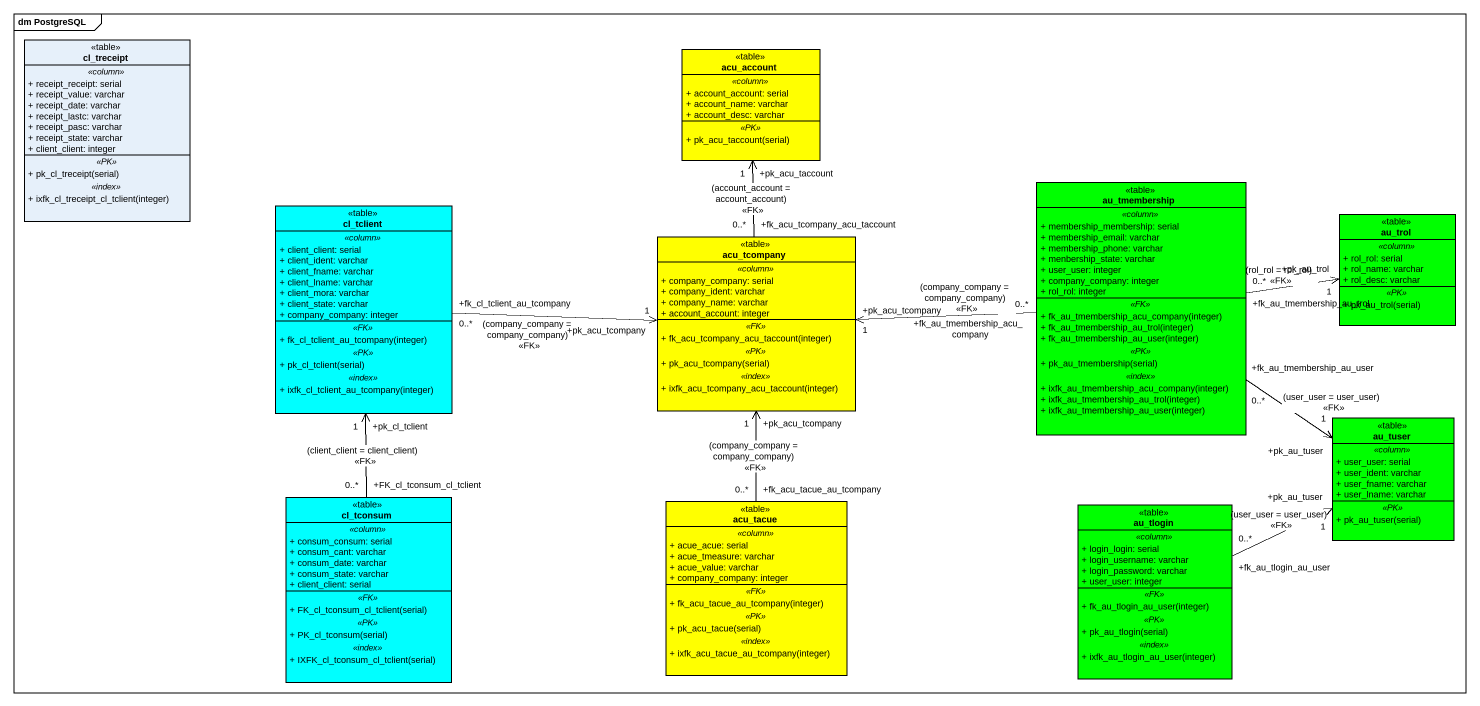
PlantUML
@startuml
mainframe dm PostgreSQL
hide circle
hide empty members
skinparam classAttributeIconSize 0
class cl_treceipt <<table>> {
  .. <<column>> ..
  + receipt_receipt: serial
  + receipt_value: varchar
  + receipt_date: varchar
  + receipt_lastc: varchar
  + receipt_pasc: varchar
  + receipt_state: varchar
  + client_client: integer
  .. <<PK>> ..
  + pk_cl_treceipt(serial)
  .. <<index>> ..
  + ixfk_cl_treceipt_cl_tclient(integer)
}
class acu_account <<table>> #FFFF00 {
  .. <<column>> ..
  + account_account: serial
  + account_name: varchar
  + account_desc: varchar
  .. <<PK>> ..
  + pk_acu_taccount(serial)
}
class cl_tclient <<table>> #00FFFF {
  .. <<column>> ..
  + client_client: serial
  + client_ident: varchar
  + client_fname: varchar
  + client_lname: varchar
  + client_mora: varchar
  + client_state: varchar
  + company_company: integer
  .. <<FK>> ..
  + fk_cl_tclient_au_tcompany(integer)
  .. <<PK>> ..
  + pk_cl_tclient(serial)
  .. <<index>> ..
  + ixfk_cl_tclient_au_tcompany(integer)
}
class au_tmembership <<table>> #00FF00 {
  .. <<column>> ..
  + membership_membership: serial
  + membership_email: varchar
  + membership_phone: varchar
  + menbership_state: varchar
  + user_user: integer
  + company_company: integer
  + rol_rol: integer
  .. <<FK>> ..
  + fk_au_tmembership_acu_company(integer)
  + fk_au_tmembership_au_trol(integer)
  + fk_au_tmembership_au_user(integer)
  .. <<PK>> ..
  + pk_au_tmembership(serial)
  .. <<index>> ..
  + ixfk_au_tmembership_acu_company(integer)
  + ixfk_au_tmembership_au_trol(integer)
  + ixfk_au_tmembership_au_user(integer)
}
class acu_tcompany <<table>> #FFFF00 {
  .. <<column>> ..
  + company_company: serial
  + company_ident: varchar
  + company_name: varchar
  + account_account: integer
  .. <<FK>> ..
  + fk_acu_tcompany_acu_taccount(integer)
  .. <<PK>> ..
  + pk_acu_tcompany(serial)
  .. <<index>> ..
  + ixfk_acu_tcompany_acu_taccount(integer)
}
class au_trol <<table>> #00FF00 {
  .. <<column>> ..
  + rol_rol: serial
  + rol_name: varchar
  + rol_desc: varchar
  .. <<PK>> ..
  + pk_au_trol(serial)
}
class au_tuser <<table>> #00FF00 {
  .. <<column>> ..
  + user_user: serial
  + user_ident: varchar
  + user_fname: varchar
  + user_lname: varchar
  .. <<PK>> ..
  + pk_au_tuser(serial)
}
class cl_tconsum <<table>> #00FFFF {
  .. <<column>> ..
  + consum_consum: serial
  + consum_cant: varchar
  + consum_date: varchar
  + consum_state: varchar
  + client_client: serial
  .. <<FK>> ..
  + FK_cl_tconsum_cl_tclient(serial)
  .. <<PK>> ..
  + PK_cl_tconsum(serial)
  .. <<index>> ..
  + IXFK_cl_tconsum_cl_tclient(serial)
}
class acu_tacue <<table>> #FFFF00 {
  .. <<column>> ..
  + acue_acue: serial
  + acue_tmeasure: varchar
  + acue_value: varchar
  + company_company: integer
  .. <<FK>> ..
  + fk_acu_tacue_au_tcompany(integer)
  .. <<PK>> ..
  + pk_acu_tacue(serial)
  .. <<index>> ..
  + ixfk_acu_tacue_au_tcompany(integer)
}
class au_tlogin <<table>> #00FF00 {
  .. <<column>> ..
  + login_login: serial
  + login_username: varchar
  + login_password: varchar
  + user_user: integer
  .. <<FK>> ..
  + fk_au_tlogin_au_user(integer)
  .. <<PK>> ..
  + pk_au_tlogin(serial)
  .. <<index>> ..
  + ixfk_au_tlogin_au_user(integer)
}
cl_tclient "+fk_cl_tclient_au_tcompany\n0..*" -right-> "+pk_acu_tcompany\n1" acu_tcompany : (company_company = company_company)\n<<FK>>
au_tmembership "+fk_au_tmembership_acu_company\n0..*" -left-> "+pk_acu_tcompany\n1" acu_tcompany : (company_company = company_company)\n<<FK>>
au_tmembership "+fk_au_tmembership_au_trol\n0..*" -right-> "+pk_au_trol\n1" au_trol : (rol_rol = rol_rol)\n<<FK>>
au_tmembership "+fk_au_tmembership_au_user\n0..*" --> "+pk_au_tuser\n1" au_tuser : (user_user = user_user)\n<<FK>>
acu_tcompany "+fk_acu_tcompany_acu_taccount\n0..*" -up-> "+pk_acu_taccount\n1" acu_account : (account_account = account_account)\n<<FK>>
cl_tconsum "+FK_cl_tconsum_cl_tclient\n0..*" -up-> "+pk_cl_tclient\n1" cl_tclient : (client_client = client_client)\n<<FK>>
acu_tacue "+fk_acu_tacue_au_tcompany\n0..*" -up-> "+pk_acu_tcompany\n1" acu_tcompany : (company_company = company_company)\n<<FK>>
au_tlogin "+fk_au_tlogin_au_user\n0..*" -right-> "+pk_au_tuser\n1" au_tuser : (user_user = user_user)\n<<FK>>
@enduml
